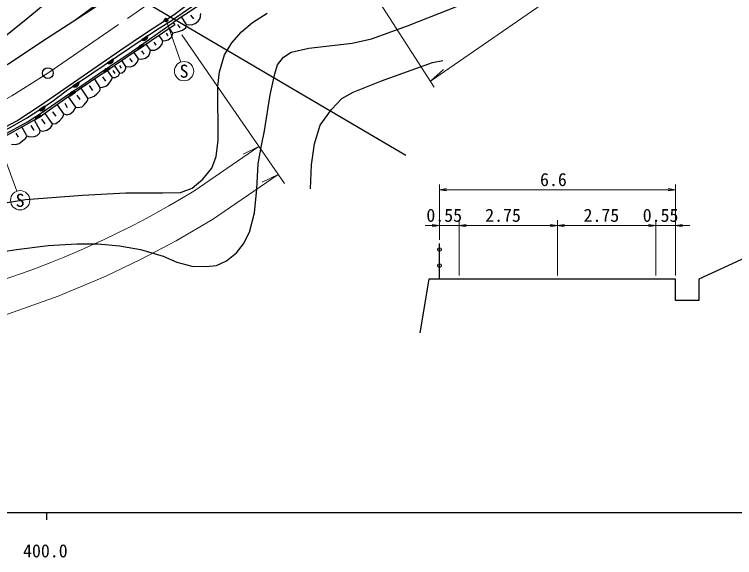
# Model space of a CAD drawing. Units: millimetres, scale not verified, with parts at other scales. Extents: x 40000 to 680000, y 20000 to 380000.
# Drawn here: x 463516 to 564216, y 198715 to 274692 of the extents above; entities that cross this region are included whole.
import ezdxf
from ezdxf.enums import TextEntityAlignment as Align

# ---------------------------------------------------------------- set-up
doc = ezdxf.new("R2010")
doc.units = ezdxf.units.MM
doc.header["$LTSCALE"] = 1000
doc.linetypes.add('CHAIN', pattern=[18.5, 12, -1.5, 3.5, -1.5])
for name, color, linetype, lineweight in [('M-BGD', 7, 'Continuous', 25), ('M-BGD-HTXT', 7, 'Continuous', 13), ('M-BMK', 2, 'CHAIN', 13), ('M-BMK-ROW', 30, 'Continuous', 25), ('M-BMK-SRVR', 3, 'Continuous', 25), ('M-STR-HTXT', 7, 'Continuous', 13), ('M-STR-STRC', 7, 'Continuous', 25), ('M-TTL-BAND', 7, 'Continuous', 25)]:
    doc.layers.add(name, color=color, linetype=linetype, lineweight=lineweight)
doc.styles.add('ＭＳ ゴシック', font='')
doc.styles.get('ＭＳ ゴシック').set_extended_font_data('MS Gothic')

# ---------------------------------------------------------------- blocks, each defined once
blk = doc.blocks.new('open_arrow')
at = {"color": 0, "linetype": 'Continuous', "lineweight": -2}
blk.add_lwpolyline([(7.5, 1.25), (0, 0), (7.5, -1.25)], dxfattribs=at)

msp = doc.modelspace()

# ---------------------------------------------------------------- hatches: boundary and pattern name
at = {"layer": 'M-BGD'}
h = msp.add_hatch(color=256, dxfattribs=at)
edge = h.paths.add_edge_path()
edge.add_ellipse((481685, 271488), major_axis=(418, 283), ratio=0.8, start_angle=-171.02249, end_angle=-8.97751)
edge.add_line((482139, 271700), (481319, 271146))
h = msp.add_hatch(color=256, dxfattribs=at)
edge = h.paths.add_edge_path()
edge.add_ellipse((481296, 269993), major_axis=(418, 284), ratio=0.8, start_angle=8.97751, end_angle=171.02249)
edge.add_line((480842, 269779), (481662, 270336))
h = msp.add_hatch(color=256, dxfattribs=at)
edge = h.paths.add_edge_path()
edge.add_ellipse((476880, 268240), major_axis=(418, 283), ratio=0.8, start_angle=-171.02249, end_angle=-8.97751)
edge.add_line((477334, 268453), (476513, 267898))
h = msp.add_hatch(color=256, dxfattribs=at)
edge = h.paths.add_edge_path()
edge.add_ellipse((476497, 266735), major_axis=(418, 284), ratio=0.8, start_angle=8.97751, end_angle=171.02249)
edge.add_line((476043, 266522), (476863, 267078))
h = msp.add_hatch(color=256, dxfattribs=at)
edge = h.paths.add_edge_path()
edge.add_ellipse((472074, 264993), major_axis=(418, 283), ratio=0.8, start_angle=-171.02249, end_angle=-8.97751)
edge.add_line((472528, 265205), (471707, 264651))
h = msp.add_hatch(color=256, dxfattribs=at)
edge = h.paths.add_edge_path()
edge.add_ellipse((471698, 263478), major_axis=(418, 284), ratio=0.8, start_angle=8.97751, end_angle=171.02249)
edge.add_line((471244, 263264), (472064, 263821))
h = msp.add_hatch(color=256, dxfattribs=at)
edge = h.paths.add_edge_path()
edge.add_ellipse((467332, 261660), major_axis=(423, 276), ratio=0.8, start_angle=-171.02249, end_angle=-8.97751)
edge.add_line((467790, 261865), (466960, 261324))
h = msp.add_hatch(color=256, dxfattribs=at)
edge = h.paths.add_edge_path()
edge.add_ellipse((466932, 260163), major_axis=(-442, -244), ratio=0.8, start_angle=-171.02249, end_angle=-8.97751)
edge.add_line((466460, 259992), (467328, 260470))
at = {"layer": 'M-STR-STRC'}
msp.add_hatch(color=256, dxfattribs=at).paths.add_polyline_path([(484934, 274027, -0.41421), (484834, 273688, -0.41421), (484495, 273788, -1)])

# ---------------------------------------------------------------- linework, layer by layer
at = {"layer": 'M-BGD'}
for p, q in [((487582, 273300), (486892, 274330)), ((488583, 274051), (488202, 274584)), ((486677, 272832), (486359, 273263)), ((485023, 271673), (484768, 272054)), ((485650, 272063), (485195, 272734)), ((482139, 271700), (481319, 271146)), ((484259, 270994), (483746, 271750)), ((480842, 269779), (481662, 270336)), ((482532, 269666), (481946, 270529)), ((483358, 270408), (483073, 270804)), ((480845, 268490), (480245, 269374)), ((481678, 269109), (481329, 269616)), ((477334, 268453), (476513, 267898)), ((479118, 267399), (478556, 268227)), ((480022, 268050), (479643, 268507)), ((476043, 266522), (476863, 267078)), ((477212, 265871), (476541, 266860)), ((478265, 266450), (477531, 267532)), ((478503, 267156), (478261, 267551)), ((476320, 265364), (475887, 265948)), ((477624, 266422), (477323, 266846)), ((472528, 265205), (471707, 264651)), ((475527, 264483), (474742, 265639)), ((473797, 262997), (472868, 264366)), ((474496, 264053), (474032, 264728)), ((472084, 261717), (471100, 263167)), ((471244, 263264), (472064, 263821)), ((472700, 262799), (472295, 263397)), ((467790, 261865), (466960, 261324)), ((470413, 260796), (469521, 262056)), ((470963, 261642), (470596, 262240)), ((468826, 259382), (467798, 260836)), ((469375, 260440), (468892, 261076)), ((467129, 258431), (466313, 259911)), ((466460, 259992), (467328, 260470)), ((467811, 259379), (467367, 260035)), ((465272, 257684), (464573, 258952)), ((466267, 258453), (465842, 259166)), ((464096, 257506), (463771, 258058)), ((522944, 237659), (522944, 242659))]:
    msp.add_line(p, q, dxfattribs=at)
for points in [[(294914, 264895), (369385, 260535), (369852, 260737), (370769, 260601), (371841, 260348), (406586, 258330), (419949, 257441), (424618, 257283), (428712, 257303), (445982, 260127), (448207, 260896), (451697, 262260), (456618, 264544), (462686, 267770), (467230, 270805), (474214, 275333), (496539, 290149), (501056, 293277), (507575, 297553), (548732, 325574)], [(459077, 257308), (463848, 259818), (467105, 261934), (478404, 269723), (481709, 271979), (485848, 274700), (487712, 276090), (491957, 278957), (502556, 286267), (507360, 289437), (521758, 299459), (531380, 306021), (541271, 312891), (552271, 320367)], [(485504, 273855), (491164, 277814), (496626, 281573), (498403, 282814), (506905, 288557), (513683, 293291), (530313, 304674), (538433, 310364), (546486, 315856), (552540, 319970)], [(450334, 261728), (453049, 264118), (456007, 266498), (459585, 269458), (461787, 271303), (465168, 274002), (469114, 277349), (471371, 279103), (472588, 281315), (473774, 283267), (475908, 286913), (479715, 288937), (483646, 291238), (488585, 292566), (494074, 294369)], [(472108, 273967), (487404, 285241), (493247, 289297), (495883, 292380)], [(459520, 241152), (463803, 241822), (468218, 242348), (472230, 242611), (475173, 242596), (478200, 242333), (481144, 241822), (484319, 240862), (486229, 240054), (488335, 239497), (490318, 239419), (491774, 239589), (493168, 240209), (494593, 241339), (495554, 242608), (496406, 244233), (497076, 246954), (497417, 250267), (497587, 253796), (498083, 256339), (498502, 258398), (499263, 263427), (499929, 266384), (500316, 267622), (501153, 268690), (502206, 269402), (504700, 269990), (510763, 270663), (513427, 271266), (518476, 273093), (531376, 278199)], [(491915, 278331), (492229, 277900), (485723, 273548)], [(452879, 246789), (465090, 248817), (473015, 249392), (479107, 249721), (484202, 249748), (486722, 249803), (488365, 250378), (489872, 251664), (491104, 253197), (491716, 254807), (492004, 257109), (491966, 264631), (492196, 266654), (492887, 269053), (493924, 270703), (495268, 272238), (496826, 273550), (498862, 274855)], [(463130, 256549), (463701, 256499), (464183, 256656), (464651, 257007), (465105, 257386), (465272, 257684), (465633, 257583), (466345, 257612), (466700, 257776), (467088, 258131), (467129, 258431), (467514, 258342), (468029, 258484), (468552, 258836), (468764, 259106), (468826, 259382), (469320, 259445), (469813, 259802), (470178, 260231), (470367, 260558), (470413, 260796), (470835, 260664), (471295, 260775), (471797, 261169), (472035, 261532), (472084, 261717), (472372, 261683), (472985, 261779), (473293, 262063), (473699, 262566), (473766, 262798), (473797, 262997), (474191, 263061), (474672, 263265), (475038, 263569), (475404, 263969), (475495, 264170), (475527, 264483), (475849, 264509), (476310, 264662), (476594, 264863), (476927, 265239), (477092, 265545), (477212, 265871), (477626, 265863), (478049, 266080), (478265, 266450), (478575, 266499), (478929, 266805), (479085, 267110), (479118, 267399), (479734, 267354), (480144, 267514), (480435, 267749), (480735, 268075), (480845, 268490), (481303, 268427), (481849, 268568), (482243, 268894), (482475, 269237), (482532, 269666), (483139, 269687), (483545, 269869), (483915, 270189), (484169, 270543), (484259, 270994), (484645, 271061), (485039, 271156), (485419, 271457), (485593, 271668), (485650, 272063), (485922, 272146), (486482, 272284), (487015, 272492), (487475, 272801), (487528, 272990), (487582, 273300), (488266, 273215), (488812, 273411), (489225, 273750), (489511, 274121), (489591, 274799)], [(365569, 253259), (373306, 252842), (398174, 251088), (422188, 249733), (432651, 249377), (435433, 249643), (439872, 250264), (444133, 251240), (448543, 252571), (452097, 253818), (455717, 255300), (458320, 256448), (462832, 258819), (465216, 260185), (468782, 262514), (470760, 264010), (483231, 272438), (485504, 273855)], [(485720, 273546), (485942, 273241), (470863, 263006), (467119, 260355), (460217, 256552), (456302, 254712), (452620, 253164), (449281, 252147), (447343, 251530), (443109, 250364), (440995, 249922), (437776, 249360), (435350, 248930), (433050, 248757), (428901, 248656), (407564, 249920), (398993, 250510), (386983, 251145), (379099, 251729), (365579, 252507), (365569, 253259)], [(461951, 257817), (465365, 259681), (467176, 260835), (471348, 263710), (472798, 264647), (475716, 266679), (480035, 269543), (483991, 272328), (485723, 273548)], [(504919, 250276), (505056, 253669), (505467, 256582), (506290, 259186), (507868, 261404), (509291, 262912), (510903, 263820), (514846, 265379), (521978, 267968), (523440, 268229)], [(565694, 240659), (559194, 237659), (559194, 234659), (555944, 234659), (555944, 237659), (521444, 237659), (520194, 230159)]]:
    msp.add_lwpolyline(points, dxfattribs=at)
for centre in [(522944, 241809), (522944, 239559)]:
    msp.add_circle(centre, 250, dxfattribs=at)
for centre, major_axis, start_param, end_param in [((481685, 271488), (418, 283), 3.3365617, 6.0882162), ((481296, 269993), (418, 284), 0.1949691, 2.9466236), ((476880, 268240), (418, 283), 3.3365617, 6.0882162), ((476497, 266735), (418, 284), 0.1949691, 2.9466236), ((472074, 264993), (418, 283), 3.3365617, 6.0882162), ((471698, 263478), (418, 284), 0.1949691, 2.9466236), ((467332, 261660), (423, 276), 3.3365617, 6.0882162), ((466932, 260163), (-442, -244), 3.3365617, 6.0882162)]:
    msp.add_ellipse(centre, major_axis=major_axis, ratio=0.8, start_param=start_param, end_param=end_param, dxfattribs=at)
at = {"layer": 'M-BGD-HTXT'}
for p, q in [((484715, 273907), (486784, 268028)), ((460936, 257894), (463852, 249956))]:
    msp.add_line(p, q, dxfattribs=at)
for centre in [(487232, 266755), (464317, 248689)]:
    msp.add_circle(centre, 1350, dxfattribs=at)
at = {"layer": 'M-BMK'}
msp.add_lwpolyline([(267824, 263035), (368606, 257058), (403511, 255046), (417032, 254306), (425164, 253790), (429425, 253777), (433586, 253853), (437212, 254265), (443627, 255355), (448895, 256817), (453239, 258364), (458570, 260739), (463171, 263318), (468197, 266481), (550444, 323040)], dxfattribs=at)
at = {"layer": 'M-BMK-ROW'}
msp.add_lwpolyline([(438501, 328237), (468506, 284296), (518247, 254982)], dxfattribs=at)
at = {"layer": 'M-BMK-SRVR'}
msp.add_circle((468197, 266481), 750, dxfattribs=at)
at = {"layer": 'M-STR-HTXT'}
for p, q in [((521687, 265343), (567951, 297296)), ((507708, 287041), (522228, 264502)), ((486935, 271814), (501266, 251027)), ((521687, 265343), (523493, 267006)), ((488610, 249988), (497678, 256230)), ((497678, 256230), (495482, 255133)), ((500378, 252307), (498182, 251210)), ((522944, 243159), (522944, 250909)), ((555944, 238159), (555944, 250909)), ((522944, 250159), (555944, 250159)), ((525694, 238159), (525694, 245909)), ((539444, 238159), (539444, 245909)), ((553194, 238159), (553194, 245909)), ((527694, 245159), (520944, 245159)), ((525694, 245159), (539444, 245159)), ((539444, 245159), (553194, 245159)), ((551194, 245159), (557944, 245159))]:
    msp.add_line(p, q, dxfattribs=at)
msp.add_lwpolyline([(165467, 262222), (223997, 239157), (230475, 237000), (236657, 235333), (242190, 234150), (247760, 233245), (253943, 232566), (258626, 232278), (260959, 232206), (373120, 227301), (427052, 226469), (435841, 227099), (446242, 228616), (455410, 230671), (462683, 232801), (469645, 235277), (476214, 238030), (481262, 240438), (486134, 243020), (491210, 245998), (500378, 252307)], dxfattribs=at)
msp.add_arc((422042, 358085), 126949, 272.2366, 301.62525, dxfattribs=at)
at = {"layer": 'M-STR-STRC'}
msp.add_circle((484715, 273907), 250, dxfattribs=at)
at = {"layer": 'M-TTL-BAND'}
for p, q in [((40000, 205000), (579000, 205000)), ((468000, 205000), (468000, 204000))]:
    msp.add_line(p, q, dxfattribs=at)

# ---------------------------------------------------------------- block references
at = {"layer": 'M-STR-HTXT', "xscale": 133, "yscale": 133}
for p in [(522944, 250159), (525694, 245159), (525694, 245159), (539444, 245159), (555944, 245159)]:
    msp.add_blockref('open_arrow', p, dxfattribs=at)
at = {"layer": 'M-STR-HTXT', "xscale": 133, "yscale": 133, "rotation": 180}
for p in [(555944, 250159), (522944, 245159), (539444, 245159), (553194, 245159), (553194, 245159)]:
    msp.add_blockref('open_arrow', p, dxfattribs=at)

# ---------------------------------------------------------------- texts
at = {"layer": 'M-BGD-HTXT', "style": 'ＭＳ ゴシック'}
for p in [(487232, 266755), (464317, 248689)]:
    msp.add_text('S', height=1833, dxfattribs=at).set_placement(p, align=Align.MIDDLE_CENTER)
at = {"layer": 'M-STR-HTXT', "style": 'ＭＳ ゴシック'}
for s, p in [('6.6', (538883, 251596)), ('0.55', (523614, 246596)), ('2.75', (531839, 246596)), ('2.75', (545589, 246596)), ('0.55', (553864, 246596))]:
    msp.add_text(s, height=1833, dxfattribs=at).set_placement(p, align=Align.MIDDLE_CENTER)
at = {"layer": 'M-TTL-BAND', "style": 'ＭＳ ゴシック'}
msp.add_text('400.0', height=1833, dxfattribs=at).set_placement((467844, 198195), align=Align.BOTTOM_CENTER)

doc.saveas('drawing.dxf')
